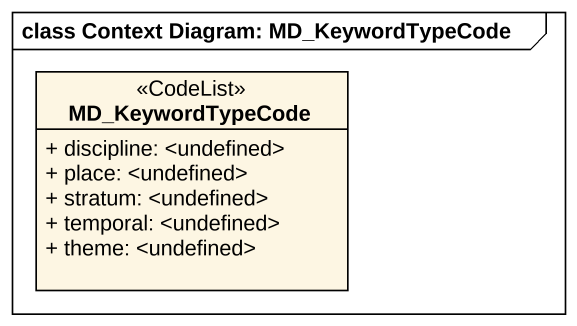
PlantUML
@startuml
mainframe class Context Diagram: MD_KeywordTypeCode
hide circle
hide empty members
skinparam classAttributeIconSize 0
class MD_KeywordTypeCode <<CodeList>> {
  + discipline: <undefined>
  + place: <undefined>
  + stratum: <undefined>
  + temporal: <undefined>
  + theme: <undefined>
}
@enduml
